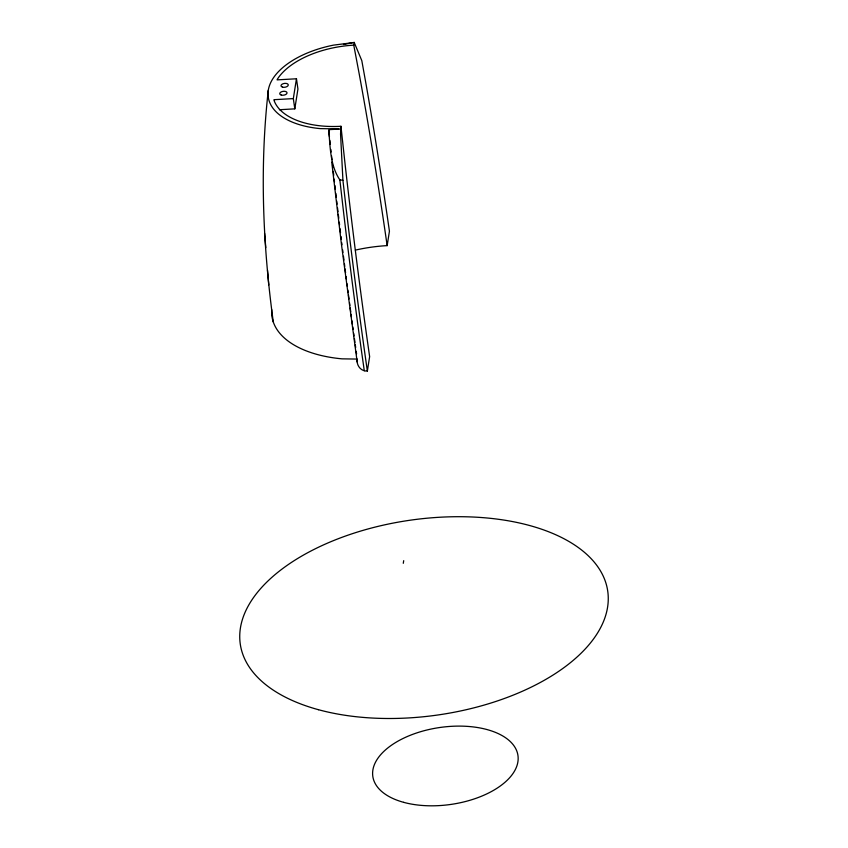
<?xml version="1.0" encoding="UTF-8"?>
<svg xmlns="http://www.w3.org/2000/svg" width="848" height="848" viewBox="0 0 848 848"><rect width="100%" height="100%" fill="white"/><g stroke="black" fill="none" stroke-linecap="round" stroke-linejoin="round"><path stroke-width="1.27" d="M343.482 44.499L354.188 42.4L353.764 45.145A75.048 39.771 -8.2 0 0 277.328 79.277L277.084 79.871L296.461 78.779L293.323 98.601L273.957 99.693L274.01 100.276A75.048 39.771 -8.2 0 0 340.949 126.288L344.903 162.509A1210.107 165.848 86.8 0 0 369.633 356.616L367.364 371.011C360.941 371.625 356.075 365.138 357.305 359.075L341.998 358.842A107.537 56.986 -8.2 0 1 271.742 309.658M352.376 42.729L333.487 45.135A79.935 42.358 -8.2 0 0 268.307 90.195C259.541 167.268 262.859 245.252 273.289 321.986M279.405 109.731L294.807 108.851L297.934 89.029L296.461 78.779M367.364 371.011A1264.739 173.331 86.8 0 1 346.355 210.198L342.921 180.306L340.557 134.09L340.949 126.288M355.386 250.107A102.65 54.399 -8.2 0 1 387.154 245.623L389.433 231.228A1264.739 173.331 86.8 0 0 366.156 84.811L361.81 60.653L354.188 42.4M403.288 563.316L403.701 560.666M364.301 370.746A1263.923 173.215 86.8 0 1 343.313 210.039L339.847 179.882C330.116 165.54 330.254 147.033 328.748 130.253L330.052 129.585L340.514 129.034M338.765 128.907L320.3 128.62A79.935 42.358 -8.2 0 1 268.307 90.195M339.847 179.882L342.921 180.306M353.764 45.145L359.033 73.002A1210.107 165.848 86.8 0 1 387.154 245.623M293.323 98.601L294.807 108.851M352.429 324.349L351.931 320.798M352.789 326.925L353.15 329.501M353.69 333.359L354.051 335.925M354.411 338.5L354.952 342.359M355.323 344.935L355.683 347.5M356.224 351.358L356.584 353.934M357.199 362.075L341.437 244.309L331.727 162.042M346.959 283.667L347.298 286.232M347.818 290.069L348.157 292.634M348.496 295.189L349.016 299.026M349.524 302.874L349.874 305.428M350.213 307.994L350.733 311.831M351.072 314.396L351.411 316.951M342.645 249.874L342.974 252.418M343.461 256.234L343.949 260.05M344.426 263.866L344.754 266.399M345.083 268.943L345.56 272.759M346.048 276.575L346.376 279.119M341.744 242.751L341.998 244.796M337.515 207.813L337.992 211.724M338.299 214.332L338.776 218.254M339.253 222.165L339.571 224.773M340.037 228.684L340.514 232.596M340.991 236.507L341.309 239.115M336.709 201.061L337.08 204.167M332.554 164.957L332.851 167.544M333.296 171.402L333.741 175.271M334.186 179.14L334.483 181.716M334.928 185.585L335.373 189.454M335.819 193.323L336.264 197.192M328.748 130.253L329.448 136.655M329.872 140.503L330.285 144.34M330.847 149.46L331.123 152.025M331.547 155.862L331.971 159.71M264.576 233.274L265.784 247.68M267.512 270.236L268.752 284.96M403.701 802.346A73.32 38.86 -8.2 0 0 517.895 761.854A73.32 38.86 -8.2 0 0 414.545 733.679A73.32 38.86 -8.2 0 0 403.701 802.346M318.488 709.712A185.627 98.368 -8.2 0 0 607.581 607.21A185.627 98.368 -8.2 0 0 345.931 535.883A185.627 98.368 -8.2 0 0 318.488 709.712M281.303 95.082A3.668 1.94 -8.2 0 0 287.016 93.057A3.668 1.94 -8.2 0 0 281.843 91.648A3.668 1.94 -8.2 0 0 281.303 95.082M282.554 87.153A3.668 1.94 -8.2 0 0 288.267 85.129A3.668 1.94 -8.2 0 0 283.094 83.729A3.668 1.94 -8.2 0 0 282.554 87.153"/></g></svg>
